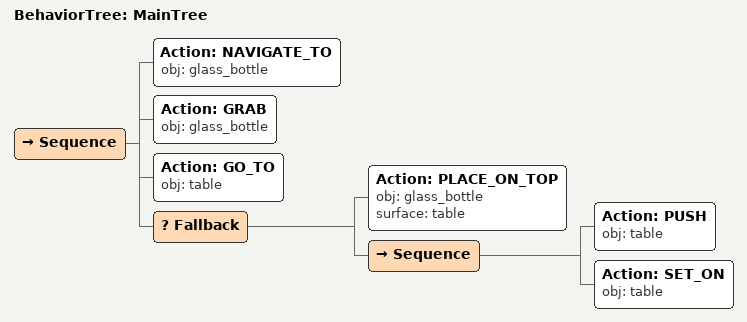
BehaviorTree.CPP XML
<root main_tree_to_execute="MainTree">
  <BehaviorTree ID="MainTree">
    <Sequence>
      <!-- Navigate to glass_bottle -->
      <Action ID="NAVIGATE_TO" obj="glass_bottle" />
      <!-- Grab glass_bottle -->
      <Action ID="GRAB" obj="glass_bottle" />
      <!-- Go to table -->
      <Action ID="GO_TO" obj="table" />
      <!-- Fallback: if PLACE_ON_TOP table fails, try PUSH to reposition -->
      <Fallback>
        <!-- Place on table -->
        <Action ID="PLACE_ON_TOP" obj="glass_bottle" surface="table" />
        <Sequence>
          <!-- Push table forward toward front edge of table -->
          <Action ID="PUSH" obj="table" />
          <!-- Place on table -->
          <Action ID="SET_ON" obj="table" />
        </Sequence>
      </Fallback>
    </Sequence>
  </BehaviorTree>
</root>
